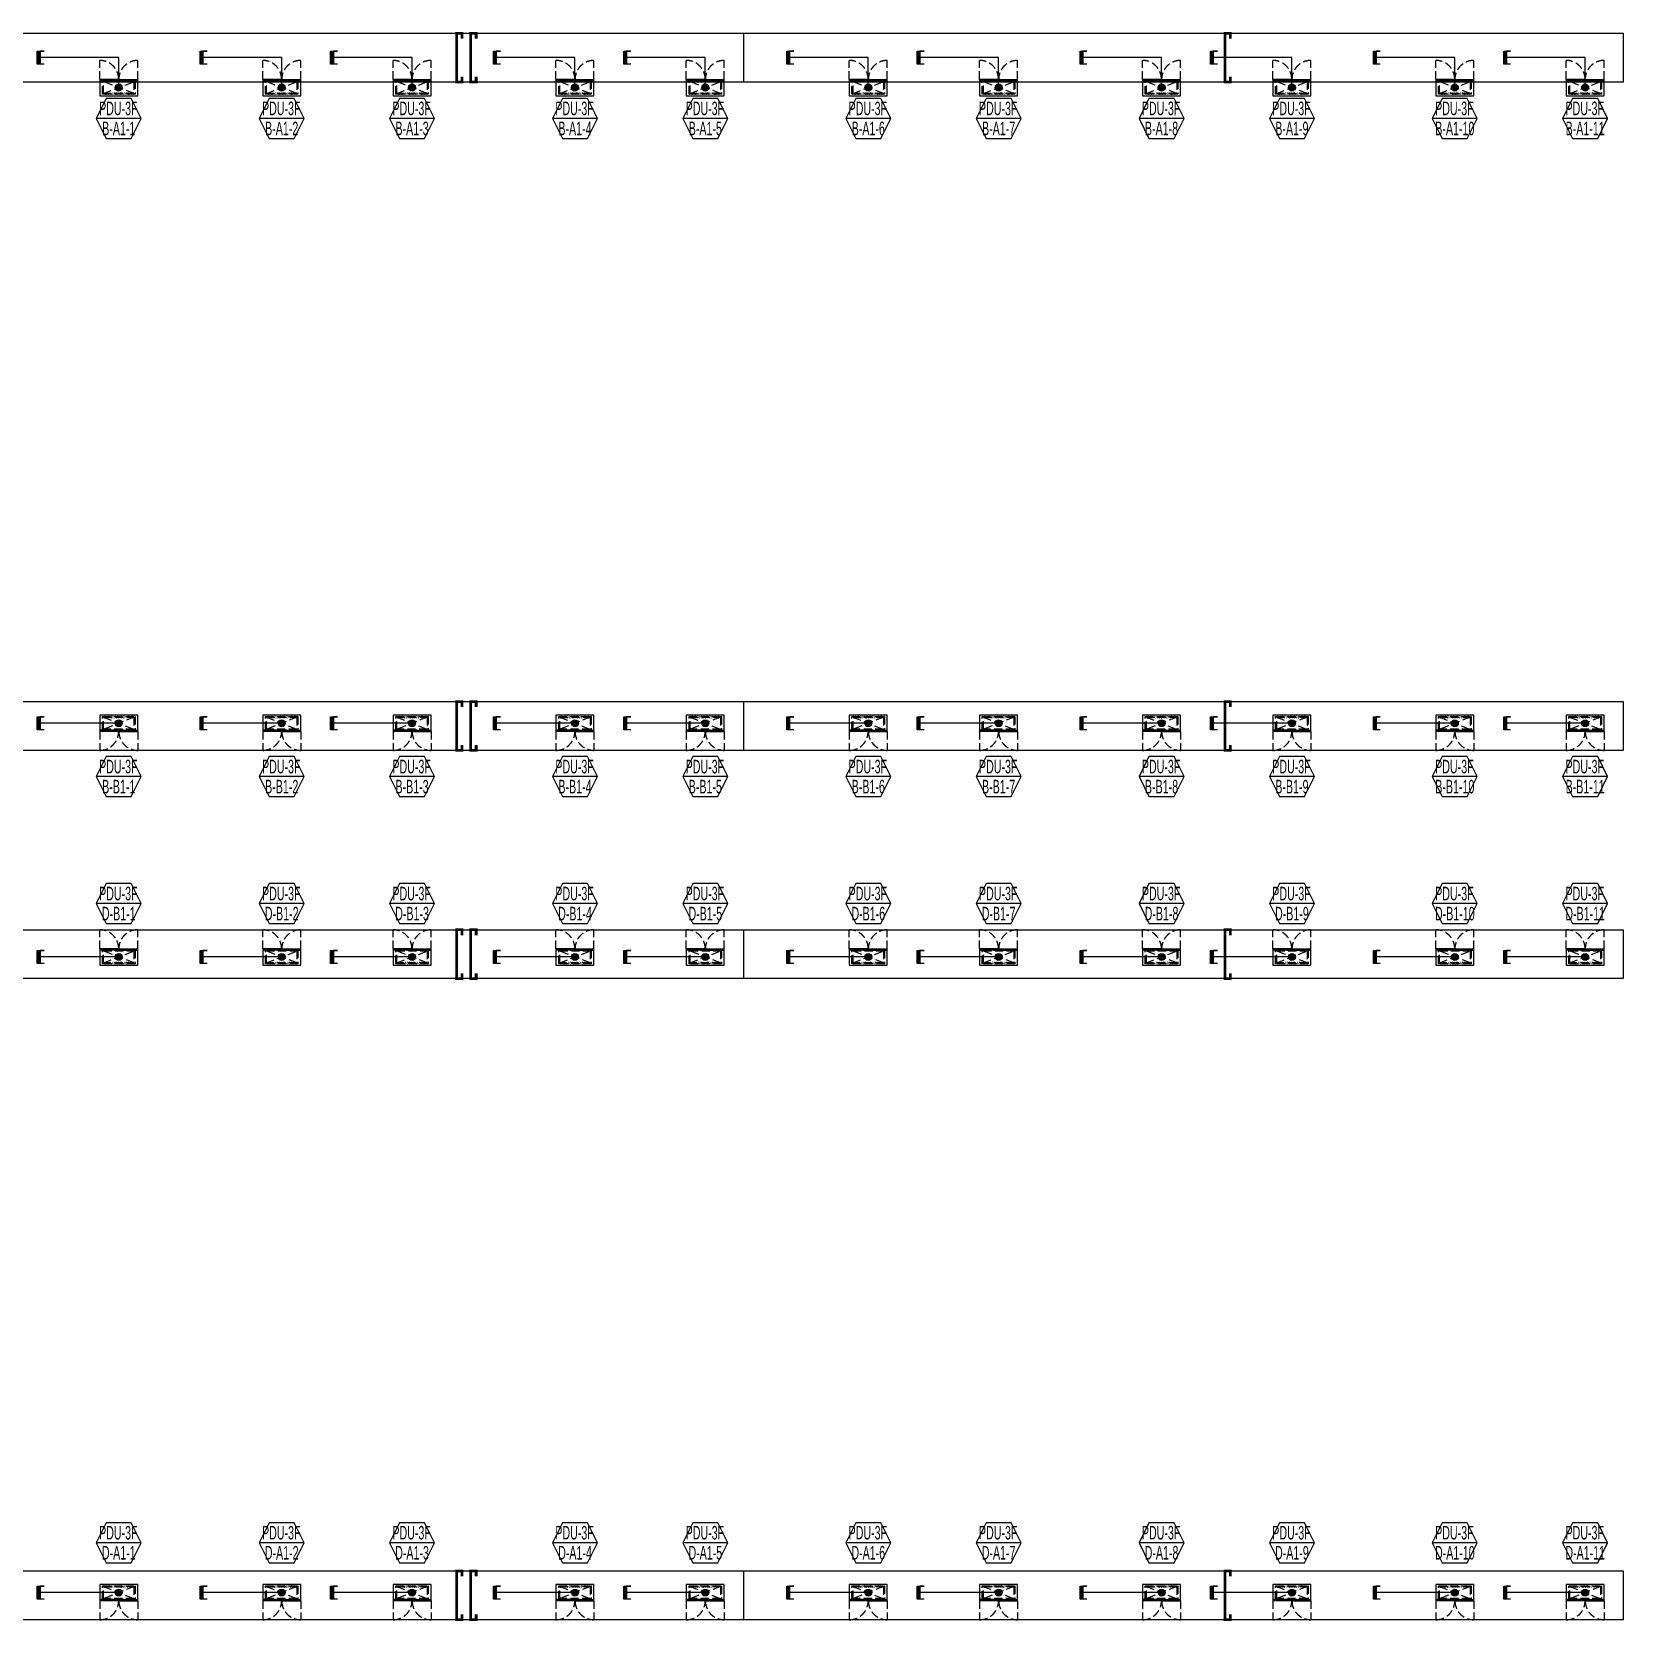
# Model space of a CAD drawing. Header units: millimetres. Extents: x 33932 to 374132, y 182625 to 847314.
# Drawn here: x 134304 to 163604, y 292080 to 321330 of the extents above; entities that cross this region are included whole.
import ezdxf
from ezdxf.enums import TextEntityAlignment as Align

# ---------------------------------------------------------------- set-up
doc = ezdxf.new("R2010")
doc.units = ezdxf.units.MM
doc.header["$LTSCALE"] = 150
doc.linetypes.add('LH2', pattern=[2.85, 2, -0.85])
for name, color, linetype in [('------00 Switch Gear_Number', 1, 'Continuous'), ('------01 Distribution Panel_PDU_A', 3, 'Continuous'), ('------01 Distribution Panel_PDU_B', 1, 'Continuous'), ('-----00 LV_CABLE', 3, 'Continuous'), ('-----26 Electrical Cable Tray_LV_STSPDU_A', 181, 'Continuous'), ('-----26 Electrical Cable Tray_LV_STSPDU_B', 41, 'Continuous')]:
    doc.layers.add(name, color=color, linetype=linetype)
doc.styles.add('ELEC', font='')
doc.styles.get('ELEC').set_extended_font_data('Dotum')

# ---------------------------------------------------------------- blocks, each defined once
blk = doc.blocks.new('PDU_400AF_1')
at = {"color": 8, "linetype": 'LH2', "ltscale": 0.5}
for p, q in [((-350, 300), (-350, 649)), ((350, 300), (350, 649)), ((280, 40), (-280, 260)), ((-280, 40), (280, 260)), ((-1, 275), (19, 275))]:
    blk.add_line(p, q, dxfattribs=at)
for p, q in [((-1, 300), (-350, 300)), ((-350, 300), (-350, 0)), ((-1, 300), (-1, 276)), ((1, 300), (350, 300)), ((1, 300), (1, 276)), ((350, 0), (350, 300)), ((-1, 276), (-350, 276)), ((-350, 0), (350, 0)), ((1, 276), (350, 276))]:
    blk.add_line(p, q)
for points in [[(-300, 275), (300, 275), (300, 25), (-300, 25)], [(-280, 260), (280, 260), (280, 40), (-280, 40)]]:
    blk.add_lwpolyline(points, close=True, dxfattribs=at)
for centre, radius in [((-290, 267.5), 3), ((-290, 32.5), 3), ((-290, 267.5), 2), ((-290, 32.5), 2), ((-10, 267.5), 3), ((-10, 32.5), 3), ((-10, 267.5), 2), ((-10, 32.5), 2), ((10, 267.5), 3), ((10, 32.5), 3), ((10, 267.5), 2), ((10, 32.5), 2), ((290, 267.5), 3), ((290, 32.5), 3), ((290, 267.5), 2), ((290, 32.5), 2)]:
    blk.add_circle(centre, radius, dxfattribs=at)
for centre, start, end in [((-350, 300), 0, 90), ((350, 300), 90, 180)]:
    blk.add_arc(centre, 349, start, end, dxfattribs=at)
at = {"color": 8, "linetype": 'LH2', "ltscale": 0.5, "style": 'ELEC'}
blk.add_text('PDU 400AF/400AT', height=50, dxfattribs=at).set_placement((-10.6, 38.6), align=Align.MIDDLE)
blk = doc.blocks.new('A$C9a0ab699')
h = blk.add_hatch(color=0)
edge = h.paths.add_edge_path()
edge.add_arc((64, 64), 64, 720, 1080, ccw=False)
at = {"color": 0}
blk.add_circle((64, 64), 64, dxfattribs=at)
blk = doc.blocks.new('O08')
blk.add_hatch(color=0).paths.add_polyline_path([(120, 51), (-120, 51), (-120, 0), (120, 0)])
at = {"color": 0}
blk.add_lwpolyline([(120, 127.5), (120, 0), (-120, 0), (-120, 127.5), (-120, 51), (120, 51)], dxfattribs=at)

msp = doc.modelspace()

# ---------------------------------------------------------------- linework, layer by layer
at = {"layer": '------00 Switch Gear_Number', "color": 1, "lineweight": -2}
for points in [[(136318, 319736), (135489, 319736), (135673, 319368), (136134, 319368), (136318, 319736), (136134, 320105), (135673, 320105), (135489, 319736)], [(139318, 319736), (138489, 319736), (138673, 319368), (139134, 319368), (139318, 319736), (139134, 320105), (138673, 320105), (138489, 319736)], [(141718, 319736), (140889, 319736), (141073, 319368), (141534, 319368), (141718, 319736), (141534, 320105), (141073, 320105), (140889, 319736)], [(144718, 319736), (143889, 319736), (144073, 319368), (144534, 319368), (144718, 319736), (144534, 320105), (144073, 320105), (143889, 319736)], [(147118, 319736), (146289, 319736), (146473, 319368), (146934, 319368), (147118, 319736), (146934, 320105), (146473, 320105), (146289, 319736)], [(150118, 319736), (149289, 319736), (149473, 319368), (149934, 319368), (150118, 319736), (149934, 320105), (149473, 320105), (149289, 319736)], [(152518, 319736), (151689, 319736), (151873, 319368), (152334, 319368), (152518, 319736), (152334, 320105), (151873, 320105), (151689, 319736)], [(155518, 319736), (154689, 319736), (154873, 319368), (155334, 319368), (155518, 319736), (155334, 320105), (154873, 320105), (154689, 319736)], [(157918, 319736), (157089, 319736), (157273, 319368), (157734, 319368), (157918, 319736), (157734, 320105), (157273, 320105), (157089, 319736)], [(160918, 319736), (160089, 319736), (160273, 319368), (160734, 319368), (160918, 319736), (160734, 320105), (160273, 320105), (160089, 319736)], [(163318, 319736), (162489, 319736), (162673, 319368), (163134, 319368), (163318, 319736), (163134, 320105), (162673, 320105), (162489, 319736)], [(136318, 307624), (135489, 307624), (135673, 307255), (136134, 307255), (136318, 307624), (136134, 307992), (135673, 307992), (135489, 307624)], [(139318, 307624), (138489, 307624), (138673, 307255), (139134, 307255), (139318, 307624), (139134, 307992), (138673, 307992), (138489, 307624)], [(141718, 307624), (140889, 307624), (141073, 307255), (141534, 307255), (141718, 307624), (141534, 307992), (141073, 307992), (140889, 307624)], [(144718, 307624), (143889, 307624), (144073, 307255), (144534, 307255), (144718, 307624), (144534, 307992), (144073, 307992), (143889, 307624)], [(147118, 307624), (146289, 307624), (146473, 307255), (146934, 307255), (147118, 307624), (146934, 307992), (146473, 307992), (146289, 307624)], [(150118, 307624), (149289, 307624), (149473, 307255), (149934, 307255), (150118, 307624), (149934, 307992), (149473, 307992), (149289, 307624)], [(152518, 307624), (151689, 307624), (151873, 307255), (152334, 307255), (152518, 307624), (152334, 307992), (151873, 307992), (151689, 307624)], [(155518, 307624), (154689, 307624), (154873, 307255), (155334, 307255), (155518, 307624), (155334, 307992), (154873, 307992), (154689, 307624)], [(157918, 307624), (157089, 307624), (157273, 307255), (157734, 307255), (157918, 307624), (157734, 307992), (157273, 307992), (157089, 307624)], [(160918, 307624), (160089, 307624), (160273, 307255), (160734, 307255), (160918, 307624), (160734, 307992), (160273, 307992), (160089, 307624)], [(163318, 307624), (162489, 307624), (162673, 307255), (163134, 307255), (163318, 307624), (163134, 307992), (162673, 307992), (162489, 307624)], [(136318, 305286), (135489, 305286), (135673, 304918), (136134, 304918), (136318, 305286), (136134, 305655), (135673, 305655), (135489, 305286)], [(139318, 305286), (138489, 305286), (138673, 304918), (139134, 304918), (139318, 305286), (139134, 305655), (138673, 305655), (138489, 305286)], [(141718, 305286), (140889, 305286), (141073, 304918), (141534, 304918), (141718, 305286), (141534, 305655), (141073, 305655), (140889, 305286)], [(144718, 305286), (143889, 305286), (144073, 304918), (144534, 304918), (144718, 305286), (144534, 305655), (144073, 305655), (143889, 305286)], [(147118, 305286), (146289, 305286), (146473, 304918), (146934, 304918), (147118, 305286), (146934, 305655), (146473, 305655), (146289, 305286)], [(150118, 305286), (149289, 305286), (149473, 304918), (149934, 304918), (150118, 305286), (149934, 305655), (149473, 305655), (149289, 305286)], [(152518, 305286), (151689, 305286), (151873, 304918), (152334, 304918), (152518, 305286), (152334, 305655), (151873, 305655), (151689, 305286)], [(155518, 305286), (154689, 305286), (154873, 304918), (155334, 304918), (155518, 305286), (155334, 305655), (154873, 305655), (154689, 305286)], [(157918, 305286), (157089, 305286), (157273, 304918), (157734, 304918), (157918, 305286), (157734, 305655), (157273, 305655), (157089, 305286)], [(160918, 305286), (160089, 305286), (160273, 304918), (160734, 304918), (160918, 305286), (160734, 305655), (160273, 305655), (160089, 305286)], [(163318, 305286), (162489, 305286), (162673, 304918), (163134, 304918), (163318, 305286), (163134, 305655), (162673, 305655), (162489, 305286)], [(136318, 293524), (135489, 293524), (135673, 293155), (136134, 293155), (136318, 293524), (136134, 293892), (135673, 293892), (135489, 293524)], [(139318, 293524), (138489, 293524), (138673, 293155), (139134, 293155), (139318, 293524), (139134, 293892), (138673, 293892), (138489, 293524)], [(141718, 293524), (140889, 293524), (141073, 293155), (141534, 293155), (141718, 293524), (141534, 293892), (141073, 293892), (140889, 293524)], [(144718, 293524), (143889, 293524), (144073, 293155), (144534, 293155), (144718, 293524), (144534, 293892), (144073, 293892), (143889, 293524)], [(147118, 293524), (146289, 293524), (146473, 293155), (146934, 293155), (147118, 293524), (146934, 293892), (146473, 293892), (146289, 293524)], [(150118, 293524), (149289, 293524), (149473, 293155), (149934, 293155), (150118, 293524), (149934, 293892), (149473, 293892), (149289, 293524)], [(152518, 293524), (151689, 293524), (151873, 293155), (152334, 293155), (152518, 293524), (152334, 293892), (151873, 293892), (151689, 293524)], [(155518, 293524), (154689, 293524), (154873, 293155), (155334, 293155), (155518, 293524), (155334, 293892), (154873, 293892), (154689, 293524)], [(157918, 293524), (157089, 293524), (157273, 293155), (157734, 293155), (157918, 293524), (157734, 293892), (157273, 293892), (157089, 293524)], [(160918, 293524), (160089, 293524), (160273, 293155), (160734, 293155), (160918, 293524), (160734, 293892), (160273, 293892), (160089, 293524)], [(163318, 293524), (162489, 293524), (162673, 293155), (163134, 293155), (163318, 293524), (163134, 293892), (162673, 293892), (162489, 293524)]]:
    msp.add_lwpolyline(points, dxfattribs=at)
at = {"layer": '-----00 LV_CABLE'}
for points in [[(135904, 320305), (135904, 320855), (134404, 320855)], [(138904, 320305), (138904, 320855), (137404, 320855)], [(141304, 320305), (141304, 320855), (139804, 320855)], [(144304, 320305), (144304, 320855), (142804, 320855)], [(146704, 320305), (146704, 320855), (145204, 320855)], [(149704, 320305), (149704, 320855), (148204, 320855)], [(152104, 320305), (152104, 320855), (150604, 320855)], [(155104, 320305), (155104, 320855), (153604, 320855)], [(157504, 320305), (157504, 320855), (156004, 320855)], [(160504, 320305), (160504, 320855), (159004, 320855)], [(162904, 320305), (162904, 320855), (161404, 320855)], [(135904, 292605), (134404, 292605)], [(138904, 292605), (137404, 292605)], [(141304, 292605), (139804, 292605)], [(144304, 292605), (142804, 292605)], [(146704, 292605), (145204, 292605)], [(149704, 292605), (148204, 292605)], [(152104, 292605), (150604, 292605)], [(155104, 292605), (153604, 292605)], [(157504, 292605), (156004, 292605)], [(160504, 292605), (159004, 292605)], [(162904, 292605), (161404, 292605)]]:
    msp.add_lwpolyline(points, dxfattribs=at)
at = {"layer": '-----00 LV_CABLE', "color": 1}
for points in [[(135904, 308605), (134404, 308605)], [(138904, 308605), (137404, 308605)], [(141304, 308605), (139804, 308605)], [(144304, 308605), (142804, 308605)], [(146704, 308605), (145204, 308605)], [(149704, 308605), (148204, 308605)], [(152104, 308605), (150604, 308605)], [(155104, 308605), (153604, 308605)], [(157504, 308605), (156004, 308605)], [(160504, 308605), (159004, 308605)], [(162904, 308605), (161404, 308605)], [(135904, 304305), (134404, 304305)], [(138904, 304305), (137404, 304305)], [(141304, 304305), (139804, 304305)], [(144304, 304305), (142804, 304305)], [(146704, 304305), (145204, 304305)], [(149704, 304305), (148204, 304305)], [(152104, 304305), (150604, 304305)], [(155104, 304305), (153604, 304305)], [(157504, 304305), (156004, 304305)], [(160504, 304305), (159004, 304305)], [(162904, 304305), (161404, 304305)]]:
    msp.add_lwpolyline(points, dxfattribs=at)
at = {"layer": '-----26 Electrical Cable Tray_LV_STSPDU_A'}
for points in [[(147404, 309005), (147404, 308105), (102739, 308105), (102739, 309005)], [(163604, 309005), (163604, 308105), (102739, 308105), (102739, 309005)], [(147404, 304805), (147404, 303905), (101550, 303905), (101550, 304805)], [(163604, 304805), (163604, 303905), (101550, 303905), (101550, 304805)]]:
    msp.add_lwpolyline(points, close=True, dxfattribs=at)
at = {"layer": '-----26 Electrical Cable Tray_LV_STSPDU_A', "ltscale": 7.5, "const_width": 50}
for points in [[(142225, 308905), (142225, 309005), (142125, 309005), (142125, 308105), (142225, 308105), (142225, 308205)], [(142225, 304705), (142225, 304805), (142125, 304805), (142125, 303905), (142225, 303905), (142225, 304005)]]:
    msp.add_lwpolyline(points, dxfattribs=at)
at = {"layer": '-----26 Electrical Cable Tray_LV_STSPDU_A', "ltscale": 7.5, "const_width": 50, "elevation": 0}
for points in [[(142485, 308905), (142485, 309005), (142385, 309005), (142385, 308105), (142485, 308105), (142485, 308205)], [(156373, 308905), (156373, 309005), (156273, 309005), (156273, 308105), (156373, 308105), (156373, 308205)], [(142485, 304705), (142485, 304805), (142385, 304805), (142385, 303905), (142485, 303905), (142485, 304005)], [(156373, 304705), (156373, 304805), (156273, 304805), (156273, 303905), (156373, 303905), (156373, 304005)]]:
    msp.add_lwpolyline(points, dxfattribs=at)
at = {"layer": '-----26 Electrical Cable Tray_LV_STSPDU_B'}
for points in [[(147404, 321305), (147404, 320405), (101550, 320405), (101550, 321305)], [(163604, 321305), (163604, 320405), (101550, 320405), (101550, 321305)], [(147404, 293005), (147404, 292105), (100450, 292105), (100450, 293005)], [(163604, 293005), (163604, 292105), (100450, 292105), (100450, 293005)]]:
    msp.add_lwpolyline(points, close=True, dxfattribs=at)
at = {"layer": '-----26 Electrical Cable Tray_LV_STSPDU_B', "ltscale": 7.5, "const_width": 50}
for points in [[(142225, 321205), (142225, 321305), (142125, 321305), (142125, 320405), (142225, 320405), (142225, 320505)], [(142225, 292905), (142225, 293005), (142125, 293005), (142125, 292105), (142225, 292105), (142225, 292205)]]:
    msp.add_lwpolyline(points, dxfattribs=at)
at = {"layer": '-----26 Electrical Cable Tray_LV_STSPDU_B', "ltscale": 7.5, "const_width": 50, "elevation": 0}
for points in [[(142485, 321205), (142485, 321305), (142385, 321305), (142385, 320405), (142485, 320405), (142485, 320505)], [(156373, 321205), (156373, 321305), (156273, 321305), (156273, 320405), (156373, 320405), (156373, 320505)], [(142485, 292905), (142485, 293005), (142385, 293005), (142385, 292105), (142485, 292105), (142485, 292205)], [(156373, 292905), (156373, 293005), (156273, 293005), (156273, 292105), (156373, 292105), (156373, 292205)]]:
    msp.add_lwpolyline(points, dxfattribs=at)

# ---------------------------------------------------------------- block references
at = {"layer": '------01 Distribution Panel_PDU_A'}
for p in [(135904, 320155), (138904, 320155), (141304, 320155), (144304, 320155), (146704, 320155), (149704, 320155), (152104, 320155), (155104, 320155), (157504, 320155), (160504, 320155), (162904, 320155)]:
    msp.add_blockref('PDU_400AF_1', p, dxfattribs=at)
at = {"layer": '------01 Distribution Panel_PDU_A', "rotation": 180}
for p in [(135904, 292755), (138904, 292755), (141304, 292755), (144304, 292755), (146704, 292755), (149704, 292755), (152104, 292755), (155104, 292755), (157504, 292755), (160504, 292755), (162904, 292755)]:
    msp.add_blockref('PDU_400AF_1', p, dxfattribs=at)
at = {"layer": '------01 Distribution Panel_PDU_B', "rotation": 180}
for p in [(135904, 308755), (138904, 308755), (141304, 308755), (144304, 308755), (146704, 308755), (149704, 308755), (152104, 308755), (155104, 308755), (157504, 308755), (160504, 308755), (162904, 308755)]:
    msp.add_blockref('PDU_400AF_1', p, dxfattribs=at)
at = {"layer": '------01 Distribution Panel_PDU_B'}
for p in [(135904, 304155), (138904, 304155), (141304, 304155), (144304, 304155), (146704, 304155), (149704, 304155), (152104, 304155), (155104, 304155), (157504, 304155), (160504, 304155), (162904, 304155)]:
    msp.add_blockref('PDU_400AF_1', p, dxfattribs=at)
at = {"layer": '-----00 LV_CABLE'}
for name, p, rotation in [('O08', (134404, 320855), 270), ('O08', (137404, 320855), 270), ('O08', (139804, 320855), 270), ('O08', (142804, 320855), 270), ('O08', (145204, 320855), 270), ('O08', (148204, 320855), 270), ('O08', (150604, 320855), 270), ('O08', (153604, 320855), 270), ('O08', (156004, 320855), 270), ('O08', (159004, 320855), 270), ('O08', (161404, 320855), 270), ('A$C9a0ab699', (135968, 320369), 180), ('A$C9a0ab699', (138968, 320369), 180), ('A$C9a0ab699', (141368, 320369), 180), ('A$C9a0ab699', (144368, 320369), 180), ('A$C9a0ab699', (146768, 320369), 180), ('A$C9a0ab699', (149768, 320369), 180), ('A$C9a0ab699', (152168, 320369), 180), ('A$C9a0ab699', (155168, 320369), 180), ('A$C9a0ab699', (157568, 320369), 180), ('A$C9a0ab699', (160568, 320369), 180), ('A$C9a0ab699', (162968, 320369), 180), ('O08', (134404, 292605), 270), ('O08', (137404, 292605), 270), ('O08', (139804, 292605), 270), ('O08', (142804, 292605), 270), ('O08', (145204, 292605), 270), ('O08', (148204, 292605), 270), ('O08', (150604, 292605), 270), ('O08', (153604, 292605), 270), ('O08', (156004, 292605), 270), ('O08', (159004, 292605), 270), ('O08', (161404, 292605), 270), ('A$C9a0ab699', (135968, 292669), 180), ('A$C9a0ab699', (138968, 292669), 180), ('A$C9a0ab699', (141368, 292669), 180), ('A$C9a0ab699', (144368, 292669), 180), ('A$C9a0ab699', (146768, 292669), 180), ('A$C9a0ab699', (149768, 292669), 180), ('A$C9a0ab699', (152168, 292669), 180), ('A$C9a0ab699', (155168, 292669), 180), ('A$C9a0ab699', (157568, 292669), 180), ('A$C9a0ab699', (160568, 292669), 180), ('A$C9a0ab699', (162968, 292669), 180)]:
    msp.add_blockref(name, p, dxfattribs=dict(at, rotation=rotation))
at = {"layer": '-----00 LV_CABLE', "color": 1}
for name, p, rotation in [('O08', (134404, 308605), 270), ('A$C9a0ab699', (135968, 308669), 180), ('O08', (137404, 308605), 270), ('A$C9a0ab699', (138968, 308669), 180), ('O08', (139804, 308605), 270), ('A$C9a0ab699', (141368, 308669), 180), ('O08', (142804, 308605), 270), ('A$C9a0ab699', (144368, 308669), 180), ('O08', (145204, 308605), 270), ('A$C9a0ab699', (146768, 308669), 180), ('O08', (148204, 308605), 270), ('A$C9a0ab699', (149768, 308669), 180), ('O08', (150604, 308605), 270), ('A$C9a0ab699', (152168, 308669), 180), ('O08', (153604, 308605), 270), ('A$C9a0ab699', (155168, 308669), 180), ('O08', (156004, 308605), 270), ('A$C9a0ab699', (157568, 308669), 180), ('O08', (159004, 308605), 270), ('A$C9a0ab699', (160568, 308669), 180), ('O08', (161404, 308605), 270), ('A$C9a0ab699', (162968, 308669), 180), ('O08', (134404, 304305), 270), ('A$C9a0ab699', (135968, 304369), 180), ('O08', (137404, 304305), 270), ('A$C9a0ab699', (138968, 304369), 180), ('O08', (139804, 304305), 270), ('A$C9a0ab699', (141368, 304369), 180), ('O08', (142804, 304305), 270), ('A$C9a0ab699', (144368, 304369), 180), ('O08', (145204, 304305), 270), ('A$C9a0ab699', (146768, 304369), 180), ('O08', (148204, 304305), 270), ('A$C9a0ab699', (149768, 304369), 180), ('O08', (150604, 304305), 270), ('A$C9a0ab699', (152168, 304369), 180), ('O08', (153604, 304305), 270), ('A$C9a0ab699', (155168, 304369), 180), ('O08', (156004, 304305), 270), ('A$C9a0ab699', (157568, 304369), 180), ('O08', (159004, 304305), 270), ('A$C9a0ab699', (160568, 304369), 180), ('O08', (161404, 304305), 270), ('A$C9a0ab699', (162968, 304369), 180)]:
    msp.add_blockref(name, p, dxfattribs=dict(at, rotation=rotation))

# ---------------------------------------------------------------- texts
at = {"layer": '------00 Switch Gear_Number', "color": 2, "lineweight": -2, "style": 'ELEC', "width": 0.6}
for s, p in [('PDU-3F', (135896, 319921)), ('PDU-3F', (138896, 319921)), ('PDU-3F', (141296, 319921)), ('PDU-3F', (144296, 319921)), ('PDU-3F', (146696, 319921)), ('PDU-3F', (149696, 319921)), ('PDU-3F', (152096, 319921)), ('PDU-3F', (155096, 319921)), ('PDU-3F', (157496, 319921)), ('PDU-3F', (160496, 319921)), ('PDU-3F', (162896, 319921)), ('B-A1-1', (135904, 319552)), ('B-A1-2', (138904, 319552)), ('B-A1-3', (141304, 319552)), ('B-A1-4', (144304, 319552)), ('B-A1-5', (146704, 319552)), ('B-A1-6', (149704, 319552)), ('B-A1-7', (152104, 319552)), ('B-A1-8', (155104, 319552)), ('B-A1-9', (157504, 319552)), ('B-A1-10', (160504, 319552)), ('B-A1-11', (162904, 319552)), ('PDU-3F', (135896, 307808)), ('PDU-3F', (138896, 307808)), ('PDU-3F', (141296, 307808)), ('PDU-3F', (144296, 307808)), ('PDU-3F', (146696, 307808)), ('PDU-3F', (149696, 307808)), ('PDU-3F', (152096, 307808)), ('PDU-3F', (155096, 307808)), ('PDU-3F', (157496, 307808)), ('PDU-3F', (160496, 307808)), ('PDU-3F', (162896, 307808)), ('B-B1-1', (135904, 307439)), ('B-B1-2', (138904, 307439)), ('B-B1-3', (141304, 307439)), ('B-B1-4', (144304, 307439)), ('B-B1-5', (146704, 307439)), ('B-B1-6', (149704, 307439)), ('B-B1-7', (152104, 307439)), ('B-B1-8', (155104, 307439)), ('B-B1-9', (157504, 307439)), ('B-B1-10', (160504, 307439)), ('B-B1-11', (162904, 307439)), ('PDU-3F', (135896, 305471)), ('PDU-3F', (138896, 305471)), ('PDU-3F', (141296, 305471)), ('PDU-3F', (144296, 305471)), ('PDU-3F', (146696, 305471)), ('PDU-3F', (149696, 305471)), ('PDU-3F', (152096, 305471)), ('PDU-3F', (155096, 305471)), ('PDU-3F', (157496, 305471)), ('PDU-3F', (160496, 305471)), ('PDU-3F', (162896, 305471)), ('D-B1-1', (135904, 305102)), ('D-B1-2', (138904, 305102)), ('D-B1-3', (141304, 305102)), ('D-B1-4', (144304, 305102)), ('D-B1-5', (146704, 305102)), ('D-B1-6', (149704, 305102)), ('D-B1-7', (152104, 305102)), ('D-B1-8', (155104, 305102)), ('D-B1-9', (157504, 305102)), ('D-B1-10', (160504, 305102)), ('D-B1-11', (162904, 305102)), ('PDU-3F', (135896, 293708)), ('PDU-3F', (138896, 293708)), ('PDU-3F', (141296, 293708)), ('PDU-3F', (144296, 293708)), ('PDU-3F', (146696, 293708)), ('PDU-3F', (149696, 293708)), ('PDU-3F', (152096, 293708)), ('PDU-3F', (155096, 293708)), ('PDU-3F', (157496, 293708)), ('PDU-3F', (160496, 293708)), ('PDU-3F', (162896, 293708)), ('D-A1-1', (135904, 293339)), ('D-A1-2', (138904, 293339)), ('D-A1-3', (141304, 293339)), ('D-A1-4', (144304, 293339)), ('D-A1-5', (146704, 293339)), ('D-A1-6', (149704, 293339)), ('D-A1-7', (152104, 293339)), ('D-A1-8', (155104, 293339)), ('D-A1-9', (157504, 293339)), ('D-A1-10', (160504, 293339)), ('D-A1-11', (162904, 293339))]:
    msp.add_text(s, height=250, dxfattribs=at).set_placement(p, align=Align.MIDDLE_CENTER)

doc.saveas('drawing.dxf')
